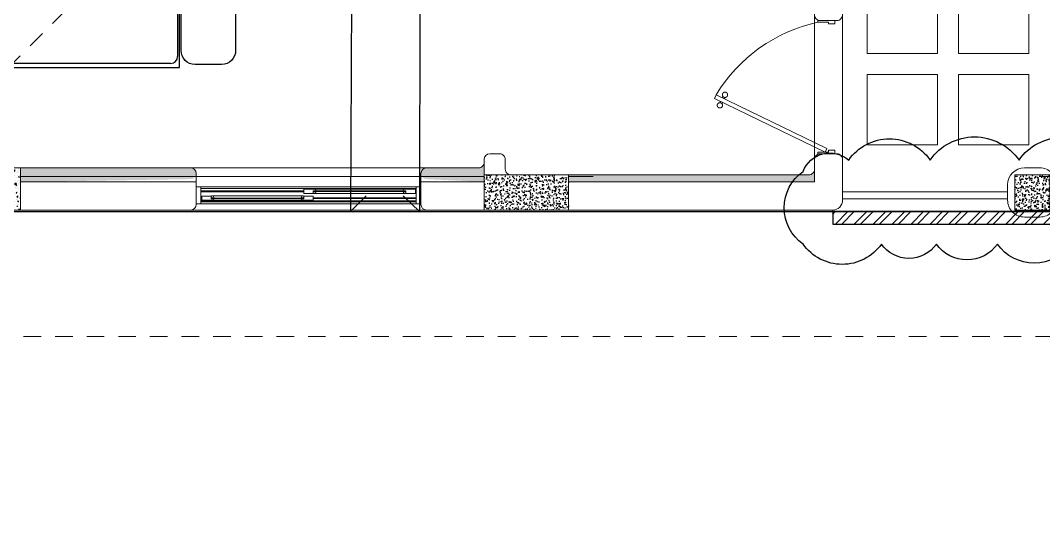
# Model space of a CAD drawing. Header units: metres. Extents: x -232 to 581, y 30 to 789.
# Drawn here: x 219.16 to 226.44, y 530.73 to 534.34 of the extents above; entities that cross this region are included whole.
import ezdxf

# ---------------------------------------------------------------- set-up
doc = ezdxf.new("R2010")
doc.units = ezdxf.units.M
doc.linetypes.add('HIDDEN', pattern=[9.524999999999999, 6.349999999999999, -3.174999999999999])
doc.linetypes.add('HIDDEN2', pattern=[0.1875, 0.125, -0.0625])
for name, color, linetype, lineweight in [('A-DOOR', 35, 'Continuous', 5), ('A-WALL', 250, 'Continuous', 20), ('baños', 140, 'Continuous', 0), ('BOVEDILLA', 8, 'Continuous', 5), ('Columnas', 7, 'Continuous', 18), ('cristales', 131, 'Continuous', 0), ('muros bajitos', 252, 'Continuous', 5), ('VIGAS', 1, 'HIDDEN', 15)]:
    doc.layers.add(name, color=color, linetype=linetype, lineweight=lineweight)
for name, color, linetype in [('ACERO', 5, 'Continuous'), ('BP', 3, 'Continuous'), ('HATCH', 8, 'Continuous'), ('MOBILIARIOS', 252, 'Continuous')]:
    doc.layers.add(name, color=color, linetype=linetype)
doc.layers.add('PISO', color=7, linetype='Continuous', lineweight=5, true_color=0xe6e6e6)
doc.layers.add('Techos 1', color=7, linetype='HIDDEN2', lineweight=9, true_color=0x42391a)
doc.layers.add('RELLENO SECCION', color=8, linetype='Continuous', lineweight=0, transparency=0.4)
doc.styles.get("Standard").update_dxf_attribs({"font": 'arial.ttf'})
pattern_1 = [(49.99999999999999, (114.3310712337616, 55.23879643552809), (0.05829909407872129, -0.005100507372448988), [0.006096000000000001, -0.067056]), (355, (114.3310712337616, 55.23879643552809), (-0.01127789485599019, 0.06113819047649125), [0.004876800000000001, -0.05364498693440001]), (100.4514447, (114.3359294760016, 55.23837139440808), (0.04702119906891305, 0.05603768061190244), [0.005180802815999999, -0.05698887827199999]), (46.18420000000001, (114.3310712337616, 55.25505243552809), (0.08674529308548158, -0.01345354493847269), [0.009144000000000001, -0.100584]), (96.63555760999992, (114.3383000017616, 55.25393131552809), (0.07596932289648096, 0.07917635987127089), [0.0077712074048, -0.08548339461120001]), (351.1841511700001, (114.3310712337616, 55.25505243552809), (0.07596932290079265, 0.07917635986737045), [0.007315189462400001, -0.0804671142144]), (21, (114.3391992337616, 55.25098843552809), (0.0485166052061224, -0.03272486341986804), [0.006096000000000001, -0.067056]), (326.0000000000001, (114.3391992337616, 55.25098843552809), (0.01977664907124706, 0.05894014915914217), [0.004876800000000001, -0.0536448]), (71.45144499999999, (114.3432422841936, 55.24826136356009), (0.06829325416918917, 0.02621528604348968), [0.005180802816000001, -0.056988780032]), (37.50000000000001, (114.3310712337616, 55.23879643552809), (0.0009883530401893813, 0.027057612439409), [0, -0.05299456, 0, -0.05445760000000001, 0, -0.05384800000000001]), (7.499999999999999, (114.3310712337616, 55.23879643552809), (0.02138229200329784, 0.03205778394179824), [0, -0.03104896, 0, -0.05177536000000001, 0, -0.0205232]), (327.5, (114.3129457937616, 55.23879643552809), (0.04338899045339885, -0.001833198077655502), [0, -0.02032, 0, -0.06339840000000001, 0, -0.0841248]), (317.5, (114.3048177937616, 55.23879643552809), (0.04740133804352578, 0.00813647713066657), [0, -0.026416, 0, -0.04210304, 0, -0.0597408])]

# ---------------------------------------------------------------- blocks, each defined once
blk = doc.blocks.new('*U245')
at = {"layer": 'BOVEDILLA'}
blk.add_lwpolyline([(-0.25, -0.25), (0.25, -0.25), (0.25, 0.25), (-0.25, 0.25)], close=True, dxfattribs=at)
blk = doc.blocks.new('planta de entrepiso 20.03')
at = {"layer": 'ACERO', "color": 18, "true_color": 0x000000}
for p, q in [((30.03870971023449, -21.80287090223146), (30.03088056524399, -26.02774087716602)), ((29.54790878561897, -24.41447373688106), (29.53930119963073, -26.02774241310499)), ((29.53930119963073, -26.02774241310499), (29.65211169145053, -25.91555376423469)), ((30.03088056524399, -26.02774087716602), (29.91442978362471, -25.91480264106167))]:
    blk.add_line(p, q, dxfattribs=at)
at = {"layer": 'BP', "color": 18, "ltscale": 0.2, "true_color": 0x000000}
blk.add_line((26.39168062688526, -26.02774087716284), (37.46698498770601, -26.02774087714317), dxfattribs=at)
at = {"layer": 'VIGAS', "color": 18, "true_color": 0x000000}
for p, q in [((32.84258501560507, -20.27774087712612), (32.84258501560527, -25.77774087712646)), ((33.04258501560506, -20.27774087712612), (33.04258501560525, -25.77774087712646)), ((30.49263194490004, -25.77774087712646), (27.1919849864081, -25.77774087716148)), ((40.79186791380431, -25.77774087712692), (31.09263194490268, -25.77774087712646)), ((30.49263194490268, -26.02774087712646), (27.19198498641074, -26.02774087716148)), ((40.79186791380431, -26.02774087712692), (31.09263194490268, -26.02774087712646))]:
    blk.add_line(p, q, dxfattribs=at)
at = {"layer": 'BOVEDILLA', "color": 18, "linetype": 'ByBlock', "lineweight": -2, "true_color": 0x000000, "transparency": 16777216}
for p in [(33.46728500100477, -24.65274087621765), (34.11728500100477, -24.65274087621765), (33.46728500100477, -25.30274087621763), (34.11728500100477, -25.30274087621763)]:
    blk.add_blockref('*U245', p, dxfattribs=at)
blk = doc.blocks.new('puerta 1.00')
at = {"layer": 'A-DOOR'}
for p, q in [((-0.1499909777825792, -0.01249999999998863), (-0.9369131065861893, -0.3949003899592327)), ((-0.1376018300305759, -0.03799499105906534), (-0.9245239588341292, -0.4203953810183521)), ((-0.1376018300305759, -0.03799499105906534), (-0.1499909777825792, -0.01249999999998863)), ((-0.8776654875668441, -0.3661093421694943), (-0.8826347892953663, -0.3558832712826359)), ((-0.9369131065861893, -0.3949003899592185), (-0.9245239588341292, -0.4203953810182952)), ((-0.8945933787151716, -0.3743353558235185), (-0.8995626804436938, -0.3641092849366885)), ((-0.8822042309632252, -0.3998303468828937), (-0.8772349292346462, -0.4100564177697379)), ((-0.8652763398148409, -0.391604333228571), (-0.8603070380863755, -0.4018304041154153))]:
    blk.add_line(p, q, dxfattribs=at)
for points in [[(-0.08000000000000003, 0), (-0.07999999999977266, -0.02502577938815875), (-0.1250000000001364, -0.02502577938815875), (-0.1250000000001364, -0.01249999999998863), (-0.2000000000002728, -0.01249999999998863), (-0.2000000000002728, 0), (-0.08000000000000003, 0)], [(-0.08000000000000003, -0.949999999999676), (-0.07999999999977266, -0.9249742206115172), (-0.1250000000001364, -0.9249742206115172), (-0.1250000000001364, -0.9374999999996874), (-0.2000000000002728, -0.9374999999996874), (-0.2000000000002728, -0.949999999999676), (-0.08000000000000003, -0.949999999999676)]]:
    blk.add_lwpolyline(points, dxfattribs=at)
blk.add_arc((0.0366406024470507, 0.1601847667154885), 1.12290276596214, 211.1335814021241, 257.8342745107439, dxfattribs=at)
for points in [[(-0.8982293876285894, -0.3641570476290497), (-0.9032723932726299, -0.3641552480922314), (-0.9120053357341931, -0.3591091255589873), (-0.9170452244890726, -0.3503725840241714), (-0.9170416254155498, -0.3402865727359341), (-0.9119955028824052, -0.3315536302744846), (-0.9032589613473192, -0.3265137415195056), (-0.8931729500592382, -0.3265173405931563), (-0.8844400075977319, -0.3315634631261162), (-0.8794001188427956, -0.3403000046612163), (-0.8794037179163752, -0.3503860159494536), (-0.8844498404495198, -0.3591189584108889), (-0.8931863819846058, -0.3641588471658821), (-0.8982293876285894, -0.3641570476290497)], [(-0.8616537628267338, -0.4394241479959078), (-0.8666967684707743, -0.4394223484592317), (-0.8754297109322806, -0.4343762259259734), (-0.8804695996872169, -0.4256396843908874), (-0.8804660006136942, -0.4155536731029486), (-0.8754198780805496, -0.4068207306414706), (-0.8666833365455204, -0.4017808418864917), (-0.8565973252574395, -0.4017844409598581), (-0.8478643827958763, -0.4068305634931022), (-0.8428244940409968, -0.4155671050282024), (-0.8428280931145196, -0.4256531163161554), (-0.8478742156476073, -0.4343860587779034), (-0.8566107571826933, -0.4394259475325839), (-0.8616537628267338, -0.4394241479959078)]]:
    blk.add_open_spline(points, degree=2, dxfattribs=at)
blk = doc.blocks.new('A$C89702949')
at = {"layer": 'HATCH'}
h = blk.add_hatch(dxfattribs=at)
h.set_pattern_fill('AR-CONC', color=256, scale=0.00032)
h.set_pattern_definition(pattern_1)
h.paths.add_polyline_path([(6.480149750132114e-12, 14.28907763227602), (6.480149750132114e-12, 13.98907763227601), (0.8000000000064347, 13.98907763227601), (0.8000000000064347, 14.28907763227602)])
h = blk.add_hatch(dxfattribs=at)
h.set_pattern_fill('AR-CONC', color=256, scale=0.00032)
h.set_pattern_definition(pattern_1)
h.paths.add_polyline_path([(4.100646958498373, 14.23907763227504), (4.100646958498373, 13.98907763227504), (4.700646958498368, 13.98907763227504), (4.700646958498368, 14.23907763227504)])
h = blk.add_hatch(dxfattribs=at)
h.set_pattern_fill('AR-CONC', color=256, scale=0.00032)
h.set_pattern_definition(pattern_1)
h.paths.add_polyline_path([(7.875000000000455, 13.9890776322859), (8.125000000000455, 13.9890776322859), (8.125000000000455, 14.2390776322859), (7.875000000000455, 14.2390776322859)])
at = {"layer": 'Columnas'}
for points in [[(6.480149750132114e-12, 14.28907763227602), (6.480149750132114e-12, 13.98907763227601), (0.8000000000064347, 13.98907763227601), (0.8000000000064347, 14.28907763227602)], [(4.100646958498373, 14.23907763227504), (4.100646958498373, 13.98907763227504), (4.700646958498368, 13.98907763227504), (4.700646958498368, 14.23907763227504)], [(7.875000000000455, 13.9890776322859), (8.125000000000455, 13.9890776322859), (8.125000000000455, 14.2390776322859), (7.875000000000455, 14.2390776322859)]]:
    blk.add_lwpolyline(points, close=True, dxfattribs=at)
blk = doc.blocks.new('A$Ca0281d7f')
at = {"layer": 'MOBILIARIOS'}
for p, q in [((0.4005522663074998, 1.600000072819), (0.4005522663074714, 7.281900593625323e-08)), ((2.4005522663075, 1.600000072819), (0.4005522663074998, 1.600000072819)), ((0.4627218130564188, 1.571571602576057), (1.792472351629685, 1.571571602576057)), ((1.675990495328142, 0.6110751425962649), (1.675990495328143, 1.551571602576057)), ((1.812472351629686, 0.9804640567684544), (1.812472351629686, 1.551571602576057)), ((2.348180854970565, 7.281900593625323e-08), (2.348180854970565, 1.600000072819)), ((2.4005522663075, 7.281900593625323e-08), (2.4005522663075, 1.600000072819)), ((0.4127218130535084, 0.04581714813807025), (0.4127218130535084, 1.521571602580423)), ((1.932219182418635, 0.8426619810282716), (1.962244760886392, 0.8501734682152744)), ((1.962244760886392, 0.8501734682152744), (2.044814889822305, 0.8708299110161022)), ((0.4005522663074998, 7.281900593625323e-08), (2.4005522663075, 7.281900593625323e-08)), ((1.658061263160936, 0.02581714814127168), (0.432721813050307, 0.02581714814127167)), ((1.932219182418635, 0.03664766512790152), (1.962244760886392, 0.0441591523149043)), ((1.962244760886392, 0.0441591523149043), (2.044814889822305, 0.06481559510845614))]:
    blk.add_line(p, q, dxfattribs=at)
blk.add_lwpolyline([(0.1000016621426312, 1.578946357944119), (0.2883827195614685, 1.578946357944119, -0.414213562373095), (0.3883827195614913, 1.478946357944125), (0.3883827195614913, 0.1536651826133948, -0.414213562373095), (0.2883827195614685, 0.05366518261340048), (0.1000016621426312, 0.05366518261340048, -0.414213562373095), (1.662142608438444e-06, 0.1536651826133948), (1.662142608438444e-06, 1.478946357944125, -0.414213562373095)], format="xyb", close=True, dxfattribs=at)
for centre, radius, start, end in [((0.4627218130564188, 1.521571602580423), 0.05, 90, 180), ((1.655990495328143, 1.551571602576057), 0.02, 0, 90.00000000000001), ((1.792472351629685, 1.551571602576057), 0.02, 0, 90.00000000000001), ((1.930908347000809, 1.564069928611332), 0.001321023312922661, 286.6977659047689, 7.120393671104875), ((1.847289726859458, 1.538367251271609), 0.0874807337156975, 7.120393671104875, 16.22115114788595), ((1.935575146098131, 1.583269481076911), 0.01932936577007352, 260.0016419585787, 286.6977659047689), ((1.865905518397199, 1.514039204254857), 0.07672654245508678, 16.22115114788595, 27.28411723063636), ((1.983729483306092, 1.545559442859428), 0.04528945216353445, 192.869038036524, 207.2841172306364), ((1.921494106864998, 1.244174827773293), 0.3211810663005845, 80.00164195857872, 86.49514232994571), ((1.250567008232878, -12.05569610660774), 13.63555196031532, 86.49514232994571, 86.94504210728516), ((2.045243904213862, 0.189679265621578), 1.365227436036071, 86.94504210728516, 88.36691135833243), ((2.157885354944597, 0.8754123921270889), 0.6787269722582456, 88.36691135833243, 93.36874860142143), ((2.299263158654071, 0.6490026050768734), 0.9130531557024769, 93.36874860142143, 97.68089670962777), ((2.287216853584255, 1.366557610165671), 0.1983336164097875, 97.68089670962777, 102.1094580315687), ((2.225899812111606, 1.806669367312622), 0.2460324298296742, 278.1334825947088, 282.1094580315687), ((2.289487410454171, 1.596634989265056), 0.03278844727572733, 248.5790157173075, 278.1334825947088), ((2.299965878818625, 1.549715945514379), 0.01559499963616461, 68.57901571730756, 111.990399069729), ((2.257397857299225, 1.550410010483517), 0.05392039297186392, 329.3487451222086, 354.7408119783486), ((2.309848161633568, 1.565115424385056), 0.004278555704268702, 111.990399069729, 191.8930567863744), ((2.309022423033753, 1.571267352660414), 0.002318503280762332, 250.4360326307888, 11.89305678637437), ((2.339886878407128, 1.547634034245618), 0.02887700087184937, 149.3487451222086, 184.3025398218721), ((2.31446639823946, 1.57301441669091), 0.003419526399010452, 201.7883022298756, 250.4360326307888), ((2.338360548464266, 1.571676129499735), 0.02510997430044378, 184.3025398218721, 201.7883022298756), ((2.089076234065146, 1.533892431713809), 0.14588121229112, 183.5739729966662, 192.869038036524), ((3.110858714099891, 1.507222666167706), 1.164013960197642, 180.2865448048574, 183.5739729966662), ((2.382288261259532, 1.418691676774813), 0.0992050227558066, 143.9136387707705, 164.0647579922563), ((0.8065882715173984, 1.459997491615411), 1.49427168971778, 358.0921132532728, 0.575740773740852), ((1.483450939283216, 1.550247114067076), 0.8207889043864385, 354.7408119783486, 358.0921132532728), ((2.401054283110284, 1.484416846734291), 0.0992050227585521, 164.0647579922563, 184.2158775759119), ((7.666794500540277, 1.337815658090165), 5.718506036002936, 179.0296215215465, 180.2865448048574), ((2.296662380672501, 1.330170677773765), 0.09920502275485914, 108.4396515788457, 126.1766451282346), ((2.563887685654777, 1.122214762547571), 0.3916486463265963, 136.1884922639235, 141.6114335728958), ((2.345453839757397, 1.365850094948598), 0.09920502275516621, 126.1766451282346, 143.9136387707705), ((2.349531939174199, 1.358204751241772), 0.07678123187264828, 141.6114335728958, 152.760412370091), ((2.508031540223897, 1.322552325221238), 0.2340218361334519, 152.760412370091, 159.1397179883683), ((1.429888372354185, 1.337152876158996), 0.8732080458158228, 0.575740773740852, 4.801845673464552), ((2.306789231989683, 1.157025352050312), 0.2001861671677479, 113.0027692445334, 118.3167638750771), ((2.259620466161437, 1.302986889585497), 0.04931628471404679, 118.3167638750771, 129.0349358862812), ((2.398734358875231, 1.190500771585846), 0.2251969116392901, 129.0349358862812, 136.1884922639235), ((2.592470579221413, 1.333095662655012), 0.2897025545989886, 177.4614144787592, 184.8018456734646), ((15.92763142223353, 0.9969801491801036), 13.9827580160609, 178.7204725811328, 179.5242891090989), ((-1.477296690793708, 1.251068569847376), 3.77346295666114, 356.7918949885468, 0.0008172723834929364), ((1.775232713488663, 1.344758116089849), 0.5292819795560268, 349.8101235023769, 353.9133047984918), ((2.453758205673807, 1.281887565414706), 0.1523768302813976, 169.8101235023769, 177.4614144787592), ((3.157863860725342, 1.015143141442735), 1.216456855347276, 175.3824179551856, 177.3903699312741), ((0.8277370435674589, 1.118930506644887), 0.9852622038361045, 331.4328480126824, 358.1261301516859), ((0.5395216453335934, 1.137904528275016), 1.404763554196242, 355.3824179551855, 357.2509352236394), ((1.714338121631158, 0.9787187569466766), 0.2300529023409549, 357.2509352236394, 11.55856194959438), ((1.288516404428378, 1.294760419144353), 0.7386663968077241, 336.5155917176135, 338.3422572362051), ((1.307282285067345, 1.337951127535547), 0.738666396783039, 334.6889261581309, 336.5155917176135), ((1.61348153438405, 0.9502335589725988), 0.6826847311036982, 0, 7.546851360023991), ((0.719037373253792, 1.258608141749764), 0.5655374270383083, 275.3391182013303, 327.6894906361663), ((1.653484976190207, -0.1157259505458484), 1.165187428752571, 113.064163725441, 130.3208599685709), ((0.8089507406057748, 1.252091323567046), 0.4879216160464532, 280.6986460918727, 322.6863775816319), ((0.7089047498612273, 0.7072337159073953), 0.5479890230446335, 13.20342704477801, 27.03622918731887), ((0.7419427912749148, 0.9666026182397616), 1.070619297177309, 342.196632877853, 0.7418357977156923), ((2.089118332181101, 0.9513342684598172), 0.1459110822094432, 173.5659464289486, 191.5585619495943), ((1.250272467209584, 1.19189316936658), 0.7386663969404011, 340.5720183901779, 342.8017791177252), ((1.269391019662294, 1.246098731856677), 0.7386663969358387, 338.3422572362051, 340.5720183901779), ((2.063013652471568, 0.8845041512989553), 0.2422405746093392, 7.546851360023991, 15.74398358214191), ((1.714920970655953, 0.9375800425635532), 0.229668082843701, 342.6135877437062, 350.5158958166045), ((2.060432404469907, 0.886319071179372), 0.1197367658717637, 162.6135877437062, 173.5659464289486), ((2.60462267284413, 0.9610359939700572), 0.3047651663592303, 188.4371936823337, 195.7439835821419), ((2.472423875880054, 0.8783412022470145), 0.1611327186373747, 180, 188.4371936823337), ((1.987478650497047, 0.05083347057680776), 1.07980361287772, 133.6305735890338, 161.4287965004251), ((1.014803268453812, 0.556660524157823), 0.3575412638158377, 12.47818912100046, 50.4625377682406), ((1.664031313260352, 0.888229531251767), 0.2707516457540592, 350.5158958166045, 355.9170601351706), ((1.931304655126155, 0.8427272614656829), 0.0009168542464135526, 355.9170601351706, 104.0449372957391), ((2.047963069949333, 0.938467937792069), 0.06771125242053372, 267.3351183681407, 284.0451939094079), ((2.156137928185785, 1.525143366381002), 0.6587817297258798, 261.9949491947997, 267.3351183681407), ((2.192515356183435, 1.17703595107136), 0.3171219007145616, 257.8016206814324, 261.9949491947997), ((1.999976908629037, -0.006459170223621413), 0.8820328122766421, 77.80162068143241, 80.31563361171794), ((2.18634792781188, 0.6516801589908425), 0.203978832723049, 80.31563361171794, 90), ((2.274054945011017, 0.3638280418102511), 0.4918309499015451, 90, 96.23236461263444), ((2.258462450184311, 0.8252339670519575), 0.03418623553405789, 4.400209094151162, 63.41947899331191), ((2.305418753422714, 0.8252914324924348), 0.01312400763468531, 63.41947899331191, 168.7276231168172), ((2.401690473788335, 0.8370283166526349), 0.09039931654700195, 168.7276231168172, 180), ((1.212752576489998, 0.1087952108895563), 0.734038826198371, 115.2590094572144, 126.9351438086379), ((1.930908347000809, 0.7580556127109617), 0.001321023312922661, 286.6977659047689, 7.120393671104875), ((1.847289726859458, 0.7323529353712388), 0.0874807337156975, 7.120393671104875, 16.22115114788595), ((1.935575146098131, 0.7772551651692652), 0.01932936577007352, 260.0016419585787, 286.6977659047689), ((1.865905518397199, 0.7080248883544868), 0.07672654245508678, 16.22115114788595, 27.28411723063636), ((1.983729483306092, 0.739545126959058), 0.04528945216353445, 192.869038036524, 207.2841172306364), ((1.921494106864998, 0.4381605118729226), 0.3211810663005845, 80.00164195857872, 86.49514232994571), ((1.250567008232878, -12.86171042250811), 13.63555196031532, 86.49514232994571, 86.94504210728516), ((2.045243904213862, -0.6163350502787921), 1.365227436036071, 86.94504210728516, 88.36691135833243), ((2.157885354944597, 0.06939807622671879), 0.6787269722582456, 88.36691135833243, 93.36874860142143), ((2.299263158654071, -0.1570117108234967), 0.9130531557024769, 93.36874860142143, 97.68089670962777), ((2.287216853584255, 0.5605432942580251), 0.1983336164097875, 97.68089670962777, 102.1094580315687), ((2.225899812111606, 1.000655051412252), 0.2460324298296742, 278.1334825947088, 282.1094580315687), ((2.289487410454171, 0.7906206733646854), 0.03278844727572733, 248.5790157173075, 278.1334825947088), ((2.299965878818625, 0.7437016296140087), 0.01559499963616461, 68.57901571730756, 111.990399069729), ((2.257397857299225, 0.7443956945831474), 0.05392039297186392, 329.3487451222086, 354.7408119783486), ((2.309848161633568, 0.7591011084846855), 0.004278555704268702, 111.990399069729, 191.8930567863744), ((2.309022423033753, 0.7652530367527675), 0.002318503280762332, 250.4360326307888, 11.89305678637437), ((2.339886878407128, 0.7416197183452482), 0.02887700087184937, 149.3487451222086, 184.3025398218721), ((2.31446639823946, 0.7670001007905398), 0.003419526399010452, 201.7883022298756, 250.4360326307888), ((2.338360548464266, 0.7656618135993654), 0.02510997430044378, 184.3025398218721, 201.7883022298756), ((1.692277236501519, 0.3725672337854206), 1.165187428752538, 164.6277789282897, 181.884475612569), ((1.239371163168522, 0.4390115582167794), 0.6885086632900638, 160.2936131652849, 203.6413989523028), ((0.4604599939066754, 0.1442676555119845), 0.5479890230446278, 64.76704225177608, 78.59984479860805), ((2.713450226017863, 1.724725997820686), 2.197681049768976, 207.9248167912816, 209.379302400377), ((2.089076234065146, 0.7278781158134393), 0.14588121229112, 183.5739729966662, 192.869038036524), ((2.562351897781923, 1.096961296189477), 0.7286236185014265, 212.1349795991576, 215.8262850843881), ((3.110858714099891, 0.7012083502600603), 1.164013960197642, 180.2865448048574, 183.5739729966662), ((2.251383145428122, 0.8099680821074458), 0.3126399225708171, 206.4984803909256, 212.1349795991576), ((2.382288261259532, 0.6126773608744429), 0.0992050227558066, 143.9136387707705, 164.0647579922563), ((0.8065882715173984, 0.6539831757150409), 1.49427168971778, 358.0921132532728, 0.575740773740852), ((1.483450939283216, 0.7442327981667063), 0.8207889043864385, 354.7408119783486, 358.0921132532728), ((2.401054283110284, 0.678402530833921), 0.0992050227585521, 164.0647579922563, 184.2158775759119), ((0.7685641858061496, 0.2902744933266234), 0.3575412638158535, 64.04180470951874, 102.0261533727548), ((0.4001470022722566, 0.2637450909273041), 0.477423770499153, 346.1849443967824, 52.00165680441537), ((0.2856818955279374, 0.3396917153180851), 0.6084857367817972, 341.8100456859929, 30.1351208540247), ((-0.06184992013544965, 0.5665807781655615), 0.987948240476393, 350.060729459472, 2.620183578971173), ((1.593916695530475, -0.2048185179852141), 0.8697011065324164, 105.3360114569662, 136.4192719469313), ((0.7150106182253295, 1.37888744980174), 0.9879482404763767, 298.497114200112, 311.0565683714501), ((2.945189197816354, 0.04363191772549069), 1.390272332979946, 154.2426611098885, 180.7342007897885), ((4.770279207360864, -0.08757317867153436), 3.095527693941272, 166.4201152723858, 177.6238450856754), ((7.666794500540277, 0.5318013421825185), 5.718506036002936, 179.0296215215465, 180.2865448048574), ((3.291756822459433, 1.23368023969357), 1.432285134951083, 204.3265278298851, 206.4984803909256), ((2.48395849347537, 0.7735057795840135), 0.5066465191820224, 200.6742811174504, 204.3265278298851), ((2.296662380672501, 0.5241563618733949), 0.09920502275485914, 108.4396515788457, 126.1766451282346), ((2.563887685654777, 0.3162004466472013), 0.3916486463265963, 136.1884922639235, 141.6114335728958), ((2.345453839757397, 0.5598357790482282), 0.09920502275516621, 126.1766451282346, 143.9136387707705), ((2.349531939174199, 0.5521904353414016), 0.07678123187264828, 141.6114335728958, 152.760412370091), ((2.508031540223897, 0.5165380093208682), 0.2340218361334519, 152.760412370091, 159.1397179883683), ((1.429888372354185, 0.5311385602586256), 0.8732080458158228, 0.575740773740852, 4.801845673464552), ((0.7159866387610747, 1.142054533290692), 0.7873704550455742, 288.3526557755955, 306.6851189477708), ((2.080122567605144, 0.5689272904024278), 0.05797391510516451, 184.0827718428247, 200.6742811174504), ((2.297412239969276, 0.5315892275216925), 0.2720537801698949, 176.444800906154, 184.0827718428247), ((2.306789231989683, 0.3510110361499414), 0.2001861671677479, 113.0027692445334, 118.3167638750771), ((2.259620466161437, 0.4969725736851274), 0.04931628471404679, 118.3167638750771, 129.0349358862812), ((2.398734358875231, 0.3844864556854759), 0.2251969116392901, 129.0349358862812, 136.1884922639235), ((2.592470579221413, 0.5270813467473658), 0.2897025545989886, 177.4614144787592, 184.8018456734646), ((2.713450226017863, 1.724725997820686), 2.197681049769391, 215.296571622571, 217.2418249850506), ((15.92763142223353, 0.1909658332797335), 13.9827580160609, 178.7204725811328, 179.5242891090989), ((7.623097816236395, 0.3429673117032905), 5.321714649111766, 178.2785893536982, 179.5730534984846), ((0.1242677700302517, 0.4201192188296857), 0.7873704550456012, 339.9162712835639, 358.2487342976876), ((1.775232713488663, 0.438743800189485), 0.5292819795560268, 349.8101235023769, 353.9133047984918), ((1.242430833162921, 0.1669145812806249), 0.7340388261984049, 166.8226250241524, 178.4987590973946), ((3.157863860725342, 0.2091288255423649), 1.216456855347276, 175.3824179551856, 177.3903699312741), ((1.247181670086434, 0.3451080789772902), 1.048984595397113, 353.9133047984918, 0), ((0.5395216453335934, 0.3318902123746454), 1.404763554196242, 355.3824179551855, 357.2509352236394), ((1.714338121631158, 0.1727044410463066), 0.2300529023409549, 357.2509352236394, 11.55856194959438), ((1.307282285067345, 0.5319368116351768), 0.738666396783039, 334.6889261581309, 336.5155917176135), ((1.61348153438405, 0.1442192430722287), 0.6826847311036982, 0, 7.546851360023991), ((0.9095757796404143, 2.346945144552055), 2.197681049768874, 259.4884322622704, 268.8054403603537), ((2.089118332181101, 0.1453199525594471), 0.1459110822094432, 173.5659464289486, 191.5585619495943), ((1.250272467209584, 0.3858788534662096), 0.7386663969404011, 340.5720183901779, 342.8017791177252), ((1.269391019662294, 0.4400844159563064), 0.7386663969358387, 338.3422572362051, 340.5720183901779), ((1.288516404428378, 0.488746103243983), 0.7386663968077241, 336.5155917176135, 338.3422572362051), ((1.714920970655953, 0.1315657266631831), 0.229668082843701, 342.6135877437062, 350.5158958166045), ((2.060432404469907, 0.08030475527900194), 0.1197367658717637, 162.6135877437062, 173.5659464289486), ((2.202821795735076, 0.2590783723671564), 0.1399446217354686, 253.4850240281281, 264.368873646946), ((2.172423245226241, 0.1694931877745773), 0.09153263705200516, 270, 284.6851066588472), ((2.253489871124771, 0.2440553979931508), 0.1399446217330947, 242.6011743337098, 253.4850240281281), ((2.213708380311004, 0.1341243629603639), 0.05616381224046976, 251.2201011069947, 270), ((2.312832621531129, 0.2086711799083503), 0.1399446217408161, 224.902383605114, 242.6011743337098), ((2.290096028112316, 0.2687991215234149), 0.2055588306124303, 248.1850764519421, 251.2201011069947), ((2.288621753964549, 0.2107218384289524), 0.1510926614711583, 244.6448831645178, 248.1850764519421), ((2.372897710201073, 0.1484010724188636), 0.139944621739241, 207.2035924719159, 224.902383605114), ((2.063013652471568, 0.07848983539858523), 0.2422405746093392, 7.546851360023991, 15.74398358214191), ((2.60462267284413, 0.1550216780696871), 0.3047651663592303, 188.4371936823337, 195.7439835821419), ((0.432721813050307, 0.04581714813807025), 0.02, 180, 270), ((1.658061263160936, 0.04581714813807025), 0.02, 270, 345.3737783331061), ((1.664031313260352, 0.08221521535139686), 0.2707516457540592, 350.5158958166045, 355.9170601351706), ((1.931304655126155, 0.03671294556531279), 0.0009168542464135526, 355.9170601351706, 104.0449372957391), ((2.047963069949333, 0.132453621891699), 0.06771125242053372, 267.3351183681407, 284.0451939094079), ((2.156137928185785, 0.7191290504806318), 0.6587817297258798, 261.9949491947997, 267.3351183681407), ((2.192515356183435, 0.3710216351709903), 0.3171219007145616, 257.8016206814324, 261.9949491947997), ((1.999976908629037, -0.8124734861239915), 0.8820328122766421, 77.80162068143241, 80.31563361171794), ((2.18634792781188, -0.1543341569095276), 0.203978832723049, 80.31563361171794, 90), ((2.274054945011017, -0.442186274090119), 0.4918309499015451, 90, 96.23236461263444), ((2.267294238264299, 0.1098850029911489), 0.0526082136424462, 228.5570937573442, 244.6448831645178), ((2.317215637945196, 0.1154941416852751), 0.08985455834404225, 216.2640674223085, 228.5570937573442), ((2.258462450184311, 0.01921965115158741), 0.03418623553405789, 4.400209094151162, 63.41947899331191), ((2.305418753422714, 0.01927711659206466), 0.01312400763468531, 63.41947899331191, 168.7276231168172), ((2.472423875880054, 0.07232688634664441), 0.1611327186373747, 180, 188.4371936823337), ((2.401690473788335, 0.03101400075226479), 0.09039931654700195, 168.7276231168172, 180)]:
    blk.add_arc(centre, radius, start, end, dxfattribs=at)
blk = doc.blocks.new('20.03.2026 LN 09 SEGUNDO NIVEL ARQ')
at = {"layer": 'RELLENO SECCION'}
h = blk.add_hatch(color=5, dxfattribs=at)
h.dxf.hatch_style = 1
h.paths.add_polyline_path([(76.09592958698707, -48.19863595934783), (76.09592958698707, -48.29862565507415), (77.30592953868329, -48.27862727274407, 1.000007149727307), (77.30592896201867, -48.19862727274824)])
h.paths.add_polyline_path([(78.98592951593716, -48.19862727274403, 1), (78.98592951593716, -48.27862727274407), (79.39592961618095, -48.29859313002885), (79.39592961618092, -48.15826403005053, -0.4168758904198952), (79.35593126553093, -48.19862727277803)])
h = blk.add_hatch(color=5, dxfattribs=at)
h.dxf.hatch_style = 1
edge = h.paths.add_edge_path()
edge.add_arc((81.70592961620201, -48.20862965699325), 0.04000000000000625, 270.625583846438, 359.9999999999898, ccw=False)
edge.add_line((81.7063663474392, -48.24862727274501), (79.99657654547894, -48.24862727274501))
edge.add_line((79.99657654547897, -48.24862727274501), (79.99657654547897, -48.29862727274461))
edge.add_line((79.99657654547897, -48.29862727274462), (81.745929616202, -48.29862727274573))
edge.add_line((81.745929616202, -48.29862727274576), (81.74592961620203, -48.2086296569933))
at = {"layer": 'A-DOOR', "color": 5}
for p, q in [((77.3459295597743, -48.45862117250374), (77.34592951527932, -48.33446720817676)), ((77.3799295797676, -48.33446719599169), (77.3459295311014, -48.33446720817676)), ((77.3799295797676, -48.33446719599169), (77.37992956665329, -48.45446722811278)), ((77.37992957552697, -48.33446719599169), (78.9119294938437, -48.33446722807025)), ((78.91192948960301, -48.33446719599169), (78.94592953826921, -48.33446720817676)), ((78.91192954572364, -48.33446719599169), (78.91192950271736, -48.45446722811278)), ((78.94592959478845, -48.45864523563887), (78.94592963929207, -48.33446720817687)), ((77.37992956334136, -48.34619239592132), (78.91192953782098, -48.34619242802933)), ((78.11192964815649, -48.36319341111937), (77.37992957177426, -48.36319329779212)), ((78.11192964815649, -48.36919239636416), (77.37992957133065, -48.36919228303702)), ((77.38742956638899, -48.39919242807741), (77.38592956635449, -48.40069242811205)), ((77.38592956635449, -48.40069242811205), (77.38592956635921, -48.42769242802672)), ((77.45242956789707, -48.39919242807866), (77.38742956638899, -48.39919242807741)), ((77.45392956793185, -48.40069242811342), (77.45242956789707, -48.39919242807866)), ((77.45392956793211, -48.41819242780286), (77.45392956793185, -48.40069242811342)), ((78.09869785239061, -48.3981924278005), (77.46716126527247, -48.3981924278005)), ((78.11192954978941, -48.40069242811342), (78.11342954982419, -48.39919242807866)), ((78.11192954978918, -48.41819242780286), (78.11192954978941, -48.40069242811342)), ((78.11192964815649, -48.35269239633953), (78.11342964819124, -48.35119239630467)), ((78.11192964815652, -48.37969239624999), (78.11192964815649, -48.35269239633953)), ((78.1134296481907, -48.3811923962844), (78.1119296481562, -48.37969239624965)), ((78.11342954982419, -48.39919242807866), (78.17842955133227, -48.39919242807741)), ((78.11342964819124, -48.35119239630467), (78.19406103403293, -48.35119239630308)), ((78.17842964969878, -48.38119239628315), (78.1134296481907, -48.3811923962844)), ((78.17992955136651, -48.40069242811251), (78.17842955133176, -48.39919242807775)), ((78.17992964973357, -48.37969239624829), (78.17842964969878, -48.38119239628315)), ((78.17992955136648, -48.40069242811251), (78.17992955136651, -48.42769242802228)), ((78.91192953744923, -48.41119243811272), (78.17992955136648, -48.41119243780167)), ((78.19742965013819, -48.36219239655793), (78.17992964973382, -48.36219239655884)), ((78.17992964973382, -48.36219239655884), (78.17992964973357, -48.37969239624829)), ((78.1799296497565, -48.36519239591019), (78.18492964987757, -48.36519239662766)), ((78.1799296497565, -48.36519239662766), (78.18492964987757, -48.36519239591019)), ((78.18492964987757, -48.36319239586612), (78.19092964998794, -48.36719239667173)), ((78.18492964987757, -48.36719239667536), (78.19092964998794, -48.36319239586612)), ((78.19316134713239, -48.38219239656121), (78.82469793425054, -48.38219239656121)), ((78.19406103403293, -48.35119239630308), (78.19592391691953, -48.35264783992614)), ((78.8237982473068, -48.35119239630103), (78.19406103407613, -48.35119239630103)), ((78.19592391691953, -48.35264783992614), (78.19792965014977, -48.36069239652318)), ((78.19792965014977, -48.36169239654635), (78.19742965013819, -48.36219239655793)), ((78.19792965014977, -48.36069239652318), (78.19792965014977, -48.36169239654635)), ((78.82193536440519, -48.35264783992614), (78.81992963117492, -48.36069239652318)), ((78.81992963117492, -48.36069239652318), (78.81992963117492, -48.36169239654635)), ((78.81992963117492, -48.36169239654635), (78.8204296311865, -48.36219239655793)), ((78.8204296311865, -48.36219239655793), (78.8379296315909, -48.36219239655884)), ((78.82379824729179, -48.35119239630308), (78.82193536440519, -48.35264783992614)), ((78.90442963313347, -48.35119239630467), (78.82379824729179, -48.35119239630308)), ((78.83292963150535, -48.36319239586612), (78.82692963133678, -48.36719239667173)), ((78.83292963150535, -48.36719239667536), (78.82692963133678, -48.36319239586612)), ((78.83792963156822, -48.36519239591019), (78.83292963150535, -48.36519239662766)), ((78.83792963156822, -48.36519239662766), (78.83292963150535, -48.36519239591019)), ((78.8379296315909, -48.36219239655884), (78.83792963159115, -48.37969239624829)), ((78.83792963159115, -48.37969239624829), (78.83942963162593, -48.38119239628315)), ((78.83942963162593, -48.38119239628315), (78.90442963313399, -48.3811923962844)), ((78.90592963316823, -48.35269239633953), (78.90442963313347, -48.35119239630467)), ((78.90442963313399, -48.3811923962844), (78.90592963316851, -48.37969239624965)), ((78.90592963316817, -48.37969239624999), (78.90592963316823, -48.35269239633953)), ((77.34592956694004, -48.45446722811278), (78.94592956694007, -48.45446722811278)), ((77.37992956788764, -48.43419242805726), (78.91192953744917, -48.43419242805726)), ((77.37992956608039, -48.44019242805723), (78.91192949918656, -48.44019242805723)), ((77.38592956635478, -48.42769242802228), (77.38742956638953, -48.42919242805704)), ((77.38742956638953, -48.42919242805704), (77.46806095223121, -48.42919242805874)), ((77.45392956795479, -48.41519242845152), (77.45892956801765, -48.41519242773404)), ((77.45392956795479, -48.41519242773404), (77.45892956801765, -48.41519242845152)), ((77.47142956833648, -48.41819242780377), (77.45392956793211, -48.41819242780286)), ((77.45892956801765, -48.41719242849558), (77.46492956818622, -48.41319242768998)), ((77.45892956801765, -48.41319242768634), (77.46492956818622, -48.41719242849558)), ((77.46806095223121, -48.42919242805874), (77.46992383511781, -48.42773698443557)), ((77.4680609522162, -48.42919242806067), (78.09779816544687, -48.42919242806067)), ((77.46992383511781, -48.42773698443557), (77.47192956834806, -48.41969242783864)), ((77.47192956834806, -48.41869242781547), (77.47142956833648, -48.41819242780377)), ((77.47192956834806, -48.41969242783864), (77.47192956834806, -48.41869242781547)), ((78.0939295493732, -48.41869242781547), (78.09442954938478, -48.41819242780377)), ((78.0939295493732, -48.41969242783864), (78.0939295493732, -48.41869242781547)), ((78.09593528260345, -48.42773698443557), (78.0939295493732, -48.41969242783864)), ((78.09442954938478, -48.41819242780377), (78.11192954978918, -48.41819242780286)), ((78.09779816549008, -48.42919242805874), (78.09593528260345, -48.42773698443557)), ((78.17842955133176, -48.42919242805704), (78.09779816549008, -48.42919242805874)), ((78.10692954964543, -48.41719242849558), (78.10092954953507, -48.41319242768998)), ((78.10692954964543, -48.41319242768634), (78.10092954953507, -48.41719242849558)), ((78.1119295497665, -48.41519242845152), (78.10692954964543, -48.41519242773404)), ((78.1119295497665, -48.41519242773404), (78.10692954964543, -48.41519242845152)), ((78.17992955136651, -48.42769242802228), (78.17842955133176, -48.42919242805704)), ((78.91192953744917, -48.4171914250918), (78.17992955136648, -48.41719130899912))]:
    blk.add_line(p, q, dxfattribs=at)
for points in [[(77.45607819335532, -48.39969242778545, -0.341998711879526), (77.45414170163633, -48.40119242781168), (77.45392956962988, -48.40152633955734), (77.45392956954669, -48.41119242804245), (77.45492956956127, -48.41219242807006), (77.47192956995968, -48.41219242814566), (77.4719295699619, -48.41169242813407), (77.46861015409965, -48.39930419926452, 0.339454260104197), (77.4671612653249, -48.39819242780004), (77.45801468507108, -48.39819242775934, 0.34199871187953)], [(78.10978092436596, -48.39969242778545, 0.341998711879526), (78.11171741608496, -48.40119242781168), (78.11192954809141, -48.40152633955734), (78.11192954817457, -48.41119242804245), (78.11092954816002, -48.41219242807006), (78.0939295477616, -48.41219242814566), (78.09392954775939, -48.41169242813407), (78.09724896362161, -48.39930419926452, -0.339454260104197), (78.09869785239636, -48.39819242780004), (78.10784443265021, -48.39819242775934, -0.34199871187953)], [(78.18207827515704, -48.38069239657625, 0.341998711879526), (78.18014178343805, -48.37919239655002), (78.17992965143159, -48.37885848480437), (78.17992965134843, -48.36919239631925), (78.18092965136299, -48.36819239629165), (78.1979296517614, -48.36819239621605), (78.19792965176362, -48.36869239622763), (78.19461023590137, -48.38108062509718, -0.339454260104197), (78.19316134712665, -48.38219239656166), (78.18401476687279, -48.38219239660236, -0.34199871187953)], [(78.83578100616768, -48.38069239657625, -0.341998711879526), (78.83771749788667, -48.37919239655002), (78.83792962989313, -48.37885848480437), (78.83792962997629, -48.36919239631925), (78.83692962996173, -48.36819239629165), (78.81992962956332, -48.36819239621605), (78.8199296295611, -48.36869239622763), (78.82324904542335, -48.38108062509718, 0.339454260104197), (78.82469793419807, -48.38219239656166), (78.83384451445193, -48.38219239660236, 0.34199871187953)]]:
    blk.add_lwpolyline(points, format="xyb", close=True, dxfattribs=at)
for points in [[(78.1799296497565, -48.36519239591382), (78.18492964987757, -48.36519239591382), (78.18492964987757, -48.36519239662766), (78.1799296497565, -48.36519239662766)], [(78.83292963150535, -48.36719239667536), (78.18492964987757, -48.36719239667536), (78.18492964987757, -48.36319239657996), (78.83292963150535, -48.36319239657996)], [(78.83292963150535, -48.36319239586612), (78.18492964987757, -48.36319239586612), (78.18492964987757, -48.36719239595789), (78.83292963150535, -48.36719239595789)], [(78.18492964987757, -48.36319239586612), (78.19092964998794, -48.36319239586612), (78.19092964998794, -48.36719239667536), (78.18492964987757, -48.36719239667536)], [(78.19742965018025, -48.36219239655793), (78.18542964990132, -48.36219239655793), (78.18542964990132, -48.36319239657996), (78.19742965018025, -48.36319239657996)], [(78.19742965018025, -48.36719239595789), (78.18542964990132, -48.36719239595789), (78.18542964990132, -48.36819239598356), (78.19742965018025, -48.36819239598356)], [(78.19092964998794, -48.36319239586612), (78.19592965010901, -48.36319239586612), (78.19592965010901, -48.36719239667536), (78.19092964998794, -48.36719239667536)], [(78.82042963120267, -48.36219239655793), (78.8324296314816, -48.36219239655793), (78.8324296314816, -48.36319239657996), (78.82042963120267, -48.36319239657996)], [(78.82042963120267, -48.36719239595789), (78.8324296314816, -48.36719239595789), (78.8324296314816, -48.36819239598356), (78.82042963120267, -48.36819239598356)], [(78.82692963133678, -48.36319239586612), (78.82192963121571, -48.36319239586612), (78.82192963121571, -48.36719239667536), (78.82692963133678, -48.36719239667536)], [(78.83292963150535, -48.36319239586612), (78.82692963133678, -48.36319239586612), (78.82692963133678, -48.36719239667536), (78.83292963150535, -48.36719239667536)], [(78.83792963156822, -48.36519239591382), (78.83292963150535, -48.36519239591382), (78.83292963150535, -48.36519239662766), (78.83792963156822, -48.36519239662766)], [(77.45392956795479, -48.41519242844788), (77.45892956801765, -48.41519242844788), (77.45892956801765, -48.41519242773404), (77.45392956795479, -48.41519242773404)], [(77.45892956801765, -48.41719242849558), (77.46492956818622, -48.41719242849558), (77.46492956818622, -48.41319242768634), (77.45892956801765, -48.41319242768634)], [(77.45892956801765, -48.41319242768634), (78.10692954964543, -48.41319242768634), (78.10692954964543, -48.41719242778174), (77.45892956801765, -48.41719242778174)], [(77.45892956801765, -48.41719242849558), (78.10692954964543, -48.41719242849558), (78.10692954964543, -48.41319242840382), (77.45892956801765, -48.41319242840382)], [(77.47142956832033, -48.41319242840382), (77.4594295680414, -48.41319242840382), (77.4594295680414, -48.41219242837815), (77.47142956832033, -48.41219242837815)], [(77.47142956832033, -48.41819242780377), (77.4594295680414, -48.41819242780377), (77.4594295680414, -48.41719242778174), (77.47142956832033, -48.41719242778174)], [(77.46492956818622, -48.41719242849558), (77.4699295683073, -48.41719242849558), (77.4699295683073, -48.41319242768634), (77.46492956818622, -48.41319242768634)], [(78.09442954934275, -48.41319242840382), (78.10642954962168, -48.41319242840382), (78.10642954962168, -48.41219242837815), (78.09442954934275, -48.41219242837815)], [(78.09442954934275, -48.41819242780377), (78.10642954962168, -48.41819242780377), (78.10642954962168, -48.41719242778174), (78.09442954934275, -48.41719242778174)], [(78.10092954953507, -48.41719242849558), (78.095929549414, -48.41719242849558), (78.095929549414, -48.41319242768634), (78.10092954953507, -48.41319242768634)], [(78.10692954964543, -48.41719242849558), (78.10092954953507, -48.41719242849558), (78.10092954953507, -48.41319242768634), (78.10692954964543, -48.41319242768634)], [(78.1119295497665, -48.41519242844788), (78.10692954964543, -48.41519242844788), (78.10692954964543, -48.41519242773404), (78.1119295497665, -48.41519242773404)]]:
    blk.add_lwpolyline(points, close=True, dxfattribs=at)
at = {"layer": 'A-WALL', "color": 5}
for p, q in [((81.90592961618103, -47.14862727278228), (81.78592961618125, -47.14862727278228)), ((81.90592961618091, -48.09865305217045), (81.78592961618153, -48.09865305217045)), ((79.54592961618087, -48.13864580518975), (79.54592961618076, -48.20862727274493)), ((81.74592961618154, -48.13865305217053), (81.74592961618029, -48.29862727274474)), ((81.9459296161809, -48.13865305217041), (81.94592961618088, -48.42866126170179)), ((77.30592953399625, -48.19862727274403), (78.98592951593716, -48.19862727274403)), ((79.58592961618075, -48.24862727274501), (81.7063663474392, -48.24862727274501)), ((81.94592961618008, -48.21865305217045), (81.94592961618017, -48.41941333827663)), ((76.09592958698707, -48.29862565507415), (77.3459295410266, -48.29862550860378)), ((78.94592953743935, -48.29862463367488), (79.39657654547901, -48.29862463367488)), ((81.74592961618029, -48.29862727274474), (79.99657654547897, -48.29862727274462)), ((77.30592967119424, -48.49862117250359), (78.98589972136531, -48.4986452101482))]:
    blk.add_line(p, q, dxfattribs=at)
for points in [[(76.09592958700114, -48.19862727274403), (77.30592953399625, -48.19862727274403, -0.4142135280528985), (77.34592953399624, -48.23862726805703), (77.3459295597743, -48.45862115816828, -0.4142128514885198), (77.30592967119424, -48.49862117250359), (75.03592962556692, -48.49862735630927, -0.4142143782267747), (74.99592951414701, -48.45862735630942), (74.99592951414718, -42.53862727274463)], [(79.39592961618095, -48.29862727274508), (79.39592961618092, -48.13864580518975, -0.4142135623730305), (79.43592961618091, -48.09864580518979), (79.50592961618088, -48.09864580518979)], [(79.35592961620182, -48.19862727274403, 0.4142256393575419), (79.39593126553092, -48.15862727277806), (79.39593126553092, -48.1486260358156)], [(81.87652919400574, -48.49866126170093), (78.98592937659626, -48.49864522130281, -0.4142118597300671), (78.94592959478845, -48.45864523563887), (78.94592951593717, -48.23862728707945, -0.4142136673417877), (78.98592951593716, -48.19862727274403), (79.35592961620182, -48.19862727274403)]]:
    blk.add_lwpolyline(points, format="xyb", dxfattribs=at)
blk.add_lwpolyline([(76.09592958698704, -48.19863595934783), (77.30592916101381, -48.19861858614036)], dxfattribs=at)
blk.add_lwpolyline([(83.2403295870017, -48.54862727273417), (83.35032958700157, -48.54862727273417, 0.4142135623730638), (83.47032958700163, -48.42862727273416), (83.47032958700163, -48.31862727273415, 0.4142135623730638), (83.35032958700157, -48.19862727273414), (83.24032958700167, -48.19862727273414, 0.4142135623730638), (83.12032958700163, -48.31862727273415), (83.12032958700163, -48.42862727273416, 0.4142135623730638)], format="xyb", close=True, dxfattribs=at)
for centre, radius, start, end in [((81.78592961618125, -47.1086272727822), 0.04, 180, 270), ((81.90592961618103, -47.1086272727822), 0.04, 270, 6.513775987637282e-12), ((79.50592961618088, -48.13864580518975), 0.04, 359.9999999999023, 90), ((81.78592961618153, -48.13865305217041), 0.04, 90, 179.9999999993486), ((81.90592961618091, -48.13865305217041), 0.04, 359.9999999999935, 90), ((79.58592961618075, -48.20862727274505), 0.04, 179.9999999999153, 269.9999999999968), ((81.70592961620201, -48.20862965699325), 0.04, 269.9999999999707, 0), ((81.87592961618088, -48.42866126170179), 0.07, 269.9997140598722, 359.9999999999935)]:
    blk.add_arc(centre, radius, start, end, dxfattribs=at)
at = {"layer": 'cristales', "color": 5, "const_width": 0.004000000000000001}
for points in [[(78.82192963121571, -48.3651923962708), (78.19592965010901, -48.3651923962708)], [(77.4699295683073, -48.41519242809102), (78.095929549414, -48.41519242809102)]]:
    blk.add_lwpolyline(points, dxfattribs=at)
at = {"layer": 'muros bajitos', "color": 5}
for p, q in [((83.12032958700163, -48.36941330909019), (81.9465294716513, -48.36941330909019)), ((83.12032958700163, -48.41941333831392), (81.9465294716513, -48.41941333831392))]:
    blk.add_line(p, q, dxfattribs=at)
at = {"layer": 'PISO', "color": 5}
for p, q in [((81.94592961618102, -47.10862727278231), (81.9459296161809, -48.13865305217041)), ((81.87592926683911, -48.49866126170093), (81.87593185304453, -48.59866127721818)), ((81.87653128199551, -48.59866126171562), (86.25741490110414, -48.59862860140549))]:
    blk.add_line(p, q, dxfattribs=at)
at = {"layer": 'Techos 1', "color": 5}
for p, q in [((74.09592951414734, -49.39862727278194), (77.99592951414743, -45.49862727278105)), ((88.84266905215557, -49.39862727278216), (74.09592955056391, -49.39862727278228))]:
    blk.add_line(p, q, dxfattribs=at)
at = {"color": 5}
blk.add_blockref('A$C89702949', (75.29592958698063, -62.48770490502011), dxfattribs=at)
at = {"layer": 'A-DOOR', "color": 5, "xscale": -1, "rotation": 180}
blk.add_blockref('puerta 1.00', (81.9709296161812, -48.09865305217045), dxfattribs=at)
at = {"layer": 'MOBILIARIOS', "color": 5, "rotation": 180}
blk.add_blockref('A$Ca0281d7f', (77.62702898305739, -45.88344062383021), dxfattribs=at)
at = {"layer": 'baños', "color": 5, "linetype": 'Continuous', "flags": 8}
for tag, p in [('MODELNUMBER', (83.78128570556493, -42.91751556127974, 2.857834639711941e-07)), ('TRADENAME', (83.78128570562023, -42.91755751869266, 2.857834639711941e-07)), ('MATERIAL', (83.78128570573188, -42.91764209117639, 2.857834639711941e-07)), ('PRODUCT', (83.78128570567617, -42.91759980493464, 2.857834639711941e-07)), ('MODELNUMBER', (84.95602967916813, -42.91751556127974, 2.857834639711941e-07)), ('TRADENAME', (84.95602967922343, -42.91755751869266, 2.857834639711941e-07)), ('MATERIAL', (84.95602967933507, -42.91764209117639, 2.857834639711941e-07)), ('PRODUCT', (84.95602967927937, -42.91759980493464, 2.857834639711941e-07))]:
    blk.add_attdef(tag, p, '', height=2.537174511142602e-05, rotation=180.0000755047861, dxfattribs=at)
at = {"layer": 'baños', "color": 5, "linetype": 'Continuous'}
for tag, p, rotation in [('MODELNUMBER', (85.8912030458427, -56.99336542269737), 180.0000755047722), ('TRADENAME', (85.89116250411479, -56.99332309077693), 180.0000755047722), ('MATERIAL', (85.89138948539119, -56.9932384265295), 180.0000755047722), ('PRODUCT', (85.89138785685003, -56.99328075850576), 180.0000755047722), ('MODELNUMBER', (86.60077129692553, -56.99336542284937), 179.9999244952277), ('TRADENAME', (86.60077129698124, -56.99332309087549), 179.9999244952277), ('MATERIAL', (86.60077129709288, -56.99323842692729), 179.9999244952277), ('PRODUCT', (86.60077129703694, -56.99328075890139), 179.9999244952277)]:
    blk.add_attdef(tag, p, '', height=2.5399184405861e-05, rotation=rotation, dxfattribs=at)

msp = doc.modelspace()

# ---------------------------------------------------------------- block references
at = {"layer": 'Columnas'}
msp.add_blockref('planta de entrepiso 20.03', (191.9707105794469, 559.0112471869854), dxfattribs=at)

# ---------------------------------------------------------------- next in the draw order: hatches: boundary and pattern name
at = {"layer": 'HATCH'}
h = msp.add_hatch(dxfattribs=at)
h.set_pattern_fill('ANSI32', color=6, scale=0.01)
h.set_pattern_definition([(45, (0, 0), (-0.06735192090801866, 0.06735192090801866), []), (45, (0.04490130000000001, 0), (-0.06735192090801866, 0.06735192090801866), [])])
edge = h.paths.add_edge_path()
edge.add_line((224.9426955293132, 532.9835063098343), (224.9432972608661, 532.8944723208883))
edge.add_line((224.9432972608661, 532.8944723208883), (229.3241808799747, 532.8945049811985))
edge.add_arc((229.3241808799748, 532.8545049811985), 0.03999999999996362, 0, 90.00000000008151, ccw=False)
edge.add_line((229.3641808799747, 532.8545049811985), (229.3641866251938, 527.3645968541542))
edge.add_arc((229.3199660160375, 527.3670332140777), 0.04428767462658796, 253.3641950136713, 356.84644435466623, ccw=False)
edge.add_line((229.3072870224873, 527.3245992507183), (220.6626811529647, 527.3244889398835))
edge.add_line((220.6626811529647, 527.3244889398835), (220.6626819529543, 527.261797052015))
edge.add_arc((220.7048965278759, 527.1494674937263), 0.1200000000047861, 90.00000000028501, 110.59672385104389, ccw=False)
edge.add_line((220.7048965278753, 527.2694674937311), (220.8148965278752, 527.2694674937311))
edge.add_arc((220.814896527875, 527.1494674937306), 0.1200000000004593, 32.5136146335052, 89.9999999999186, ccw=False)
edge.add_line((220.9160881777282, 527.2139674937314), (229.4376955671516, 527.2139674937295))
edge.add_line((229.4376955671516, 527.2139674937295), (229.4376955671529, 532.9835063098423))
edge.add_line((229.4376955671529, 532.9835063098423), (224.9426955293132, 532.9835063098343))

# ---------------------------------------------------------------- next in the draw order: linework, layer by layer
at = {"color": 6}
for points in [[(228.9409750204249, 532.6388011558236, -0.369255614693513), (228.501215509192, 532.7522531434868, -0.52056705), (227.9517602645862, 532.7522531434868, -0.52056705), (227.4947659308561, 532.7522531434868, -0.52056705), (227.1318805075135, 532.7522531434868, -0.52056705), (226.6386810487084, 532.7522531434868, -0.52056705), (226.1143832287473, 532.7522531434868, -0.52056705), (225.6807762461123, 532.7522531434868, -0.52056705), (225.2890508313149, 532.7522531434868, -0.52056705), (224.7314402846628, 532.7522531434868, -0.5205670499998686), (224.7314402846628, 533.2687077065126, -0.52056705), (225.056050577553, 533.3505530956602, -0.52056705), (225.6355563811562, 533.3505530956602, -0.52056705), (226.2681338727382, 533.3505530956602, -0.52056705), (226.8873747756791, 533.3505530956602, -0.52056705), (227.3548979951784, 533.3505530956602, -0.52056705), (227.9482795477567, 533.3505530956602, -0.52056705), (228.3653760167652, 533.3505530956602, -0.52056705), (228.9005994631187, 533.3505530956602, -0.52056705), (229.2340040063075, 533.3505530956602, -0.52056705), (229.7873351016168, 533.3505530956602, -0.4766377040990669), (229.9287997974211, 533.1720815748168, -0.4766377040990669)], [(224.9426955293132, 532.9835063098343), (224.9432972608661, 532.8944723208883), (229.3241808799747, 532.8945049811985, -0.4142135623739275), (229.3641808799747, 532.8545049811985), (229.3641866251938, 527.3645968541542, -0.4849391434712115), (229.3072870224873, 527.3245992507183), (220.6626811529647, 527.3244889398835), (220.6626819529543, 527.261797052015, -0.09011289562619092), (220.7048965278753, 527.2694674937311), (220.8148965278752, 527.2694674937311, -0.2562280093116437), (220.9160881777282, 527.2139674937314), (229.4376955671516, 527.2139674937295), (229.4376955671529, 532.9835063098423), (224.9426955293132, 532.9835063098343)]]:
    msp.add_lwpolyline(points, format="xyb", dxfattribs=at)

# ---------------------------------------------------------------- next in the draw order: block references
at = {"color": 1}
msp.add_blockref('20.03.2026 LN 09 SEGUNDO NIVEL ARQ', (143.0667659788706, 581.493133582604), dxfattribs=at)

doc.saveas('drawing.dxf')
